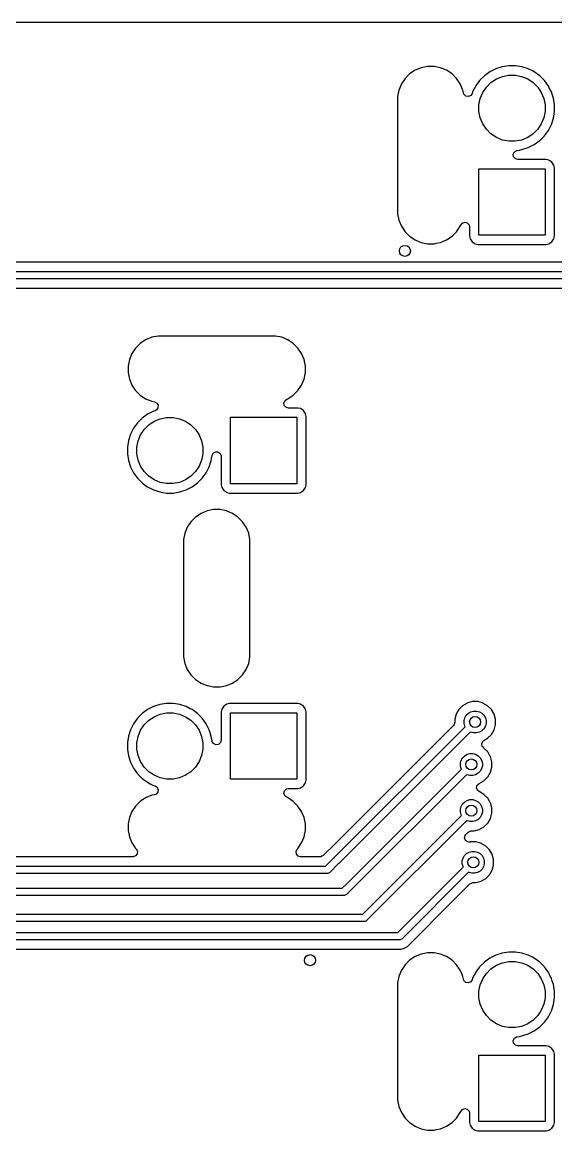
# Model space of a CAD drawing. Extents: x 45 to 205, y -97 to -37.
# Drawn here: x 77.73 to 92.19, y -67.42 to -37.4 of the extents above; entities that cross this region are included whole.
import ezdxf

# ---------------------------------------------------------------- set-up
doc = ezdxf.new("R2010")
doc.units = 0
doc.layers.add('BLACK', color=7, linetype='CONTINUOUS')

msp = doc.modelspace()

# ---------------------------------------------------------------- linework, layer by layer
at = {"layer": 'BLACK', "linetype": 'CONTINUOUS'}
for p, q in [((45.52449, -37.40057), (186.388302, -37.40057)), ((88.373436, -38.70206), (88.225955, -38.800605)), ((88.373449, -38.702053), (88.373436, -38.70206)), ((88.537322, -38.634176), (88.373449, -38.702053)), ((88.537331, -38.634173), (88.537322, -38.634176)), ((88.711296, -38.59957), (88.537331, -38.634173)), ((88.711299, -38.59957), (88.711296, -38.59957)), ((88.888681, -38.59957), (88.711299, -38.59957)), ((88.888684, -38.59957), (88.888681, -38.59957)), ((89.062648, -38.634173), (88.888684, -38.59957)), ((89.062657, -38.634176), (89.062648, -38.634173)), ((89.22653, -38.702053), (89.062657, -38.634176)), ((89.226543, -38.70206), (89.22653, -38.702053)), ((89.374024, -38.800605), (89.226543, -38.70206)), ((90.55835, -38.663858), (90.396992, -38.746076)), ((90.558353, -38.663857), (90.55835, -38.663858)), ((90.730579, -38.607899), (90.558353, -38.663857)), ((90.909439, -38.57957), (90.730579, -38.607899)), ((90.909444, -38.57957), (90.909439, -38.57957)), ((91.090536, -38.57957), (90.909444, -38.57957)), ((91.090541, -38.57957), (91.090536, -38.57957)), ((91.2694, -38.607899), (91.090541, -38.57957)), ((91.441626, -38.663857), (91.2694, -38.607899)), ((91.441629, -38.663858), (91.441626, -38.663857)), ((91.55129, -38.719734), (91.441629, -38.663858)), ((91.602984, -38.746074), (91.55129, -38.719734)), ((88.100525, -38.926035), (88.00198, -39.073516)), ((88.100528, -38.926031), (88.100525, -38.926035)), ((88.225951, -38.800608), (88.100528, -38.926031)), ((88.225955, -38.800605), (88.225951, -38.800608)), ((89.374028, -38.800608), (89.374024, -38.800605)), ((89.499451, -38.926031), (89.374028, -38.800608)), ((89.499454, -38.926035), (89.499451, -38.926031)), ((89.597999, -39.073516), (89.499454, -38.926035)), ((90.122431, -38.980575), (90.015996, -39.127072)), ((90.122435, -38.98057), (90.122431, -38.980575)), ((90.25049, -38.852515), (90.122435, -38.98057)), ((90.250495, -38.852511), (90.25049, -38.852515)), ((90.396992, -38.746076), (90.250495, -38.852511)), ((90.429036, -39.034361), (90.575733, -38.936341)), ((90.575733, -38.936341), (90.738734, -38.868824)), ((90.738734, -38.868824), (90.911775, -38.834404)), ((90.911775, -38.834404), (91.088205, -38.834404)), ((91.088205, -38.834404), (91.261246, -38.868824)), ((91.261246, -38.868824), (91.424247, -38.936341)), ((91.424247, -38.936341), (91.570944, -39.034361)), ((91.602986, -38.746075), (91.602984, -38.746074)), ((91.602987, -38.746076), (91.602986, -38.746075)), ((91.749484, -38.852511), (91.602987, -38.746076)), ((91.749489, -38.852515), (91.749484, -38.852511)), ((91.877544, -38.98057), (91.749489, -38.852515)), ((91.877548, -38.980575), (91.877544, -38.98057)), ((91.945073, -39.073516), (91.877548, -38.980575)), ((87.934093, -39.237411), (87.89949, -39.411374)), ((87.934096, -39.237402), (87.934093, -39.237411)), ((88.001973, -39.073529), (87.934096, -39.237402)), ((88.00198, -39.073516), (88.001973, -39.073529)), ((89.598006, -39.073529), (89.597999, -39.073516)), ((89.665883, -39.237402), (89.598006, -39.073529)), ((89.665886, -39.237411), (89.665883, -39.237402)), ((89.681201, -39.314405), (89.665886, -39.237411)), ((89.696631, -39.354247), (89.681201, -39.314405)), ((89.933777, -39.288433), (89.920749, -39.328532)), ((89.933778, -39.28843), (89.933777, -39.288433)), ((90.015996, -39.127072), (89.933778, -39.28843)), ((90.138744, -39.468814), (90.206261, -39.305813)), ((90.206261, -39.305813), (90.304281, -39.159116)), ((90.304281, -39.159116), (90.429036, -39.034361)), ((91.570944, -39.034361), (91.695699, -39.159116)), ((91.695699, -39.159116), (91.793719, -39.305813)), ((91.793719, -39.305813), (91.861236, -39.468814)), ((91.983986, -39.127076), (91.945073, -39.073516)), ((92.010845, -39.17979), (91.983986, -39.127076)), ((92.066201, -39.28843), (92.010845, -39.17979)), ((92.066202, -39.288433), (92.066201, -39.28843)), ((92.087586, -39.354247), (92.066202, -39.288433)), ((87.89949, -39.411374), (87.89949, -42.588765)), ((89.748106, -39.401491), (89.696631, -39.354247)), ((89.816953, -39.413406), (89.748106, -39.401491)), ((89.881311, -39.386208), (89.816953, -39.413406)), ((89.920749, -39.328532), (89.881311, -39.386208)), ((90.104324, -39.641855), (90.138744, -39.468814)), ((91.861236, -39.468814), (91.895656, -39.641855)), ((92.122161, -39.460661), (92.087586, -39.354247)), ((92.131649, -39.520565), (92.122161, -39.460661)), ((92.15049, -39.639518), (92.131649, -39.520565)), ((90.104324, -39.818285), (90.104324, -39.641855)), ((90.138744, -39.991326), (90.104324, -39.818285)), ((91.895656, -39.818285), (91.861236, -39.991326)), ((91.895656, -39.641855), (91.895656, -39.818285)), ((92.122161, -39.999479), (92.141288, -39.878714)), ((92.141288, -39.878714), (92.15049, -39.820621)), ((92.15049, -39.820621), (92.15049, -39.639518)), ((90.206261, -40.154327), (90.138744, -39.991326)), ((90.304281, -40.301024), (90.206261, -40.154327)), ((91.793719, -40.154327), (91.695699, -40.301024)), ((91.861236, -39.991326), (91.793719, -40.154327)), ((91.983986, -40.333064), (92.066201, -40.171709)), ((92.066201, -40.171709), (92.122161, -39.999479)), ((90.429036, -40.425779), (90.304281, -40.301024)), ((90.575733, -40.523799), (90.429036, -40.425779)), ((90.738734, -40.591316), (90.575733, -40.523799)), ((91.424247, -40.523799), (91.261246, -40.591316)), ((91.570944, -40.425779), (91.424247, -40.523799)), ((91.695699, -40.301024), (91.570944, -40.425779)), ((91.749491, -40.607623), (91.877543, -40.479571)), ((91.877543, -40.479571), (91.983986, -40.333064)), ((90.911775, -40.625736), (90.738734, -40.591316)), ((91.088205, -40.625736), (90.911775, -40.625736)), ((91.261246, -40.591316), (91.088205, -40.625736)), ((91.269399, -40.852241), (91.441629, -40.796281)), ((91.441629, -40.796281), (91.602984, -40.714066)), ((91.602984, -40.714066), (91.749491, -40.607623)), ((91.034383, -40.977923), (91.063408, -40.914367)), ((91.044327, -41.047081), (91.034383, -40.977923)), ((91.090082, -41.099885), (91.044327, -41.047081)), ((91.063408, -40.914367), (91.068174, -40.911304)), ((91.068174, -40.911304), (91.122186, -40.876593)), ((91.157121, -41.11957), (91.090082, -41.099885)), ((91.122186, -40.876593), (91.137723, -40.873097)), ((91.137723, -40.873097), (91.205661, -40.862336)), ((91.924664, -41.11957), (91.157121, -41.11957)), ((91.205661, -40.862336), (91.269399, -40.852241)), ((91.924667, -41.11957), (91.924664, -41.11957)), ((91.997725, -41.134102), (91.924667, -41.11957)), ((90.09999, -43.17007), (90.09999, -41.37007)), ((90.09999, -41.37007), (91.89999, -41.37007)), ((91.89999, -41.37007), (91.89999, -43.17007)), ((91.997729, -41.134103), (91.997725, -41.134102)), ((92.010459, -41.142609), (91.997729, -41.134103)), ((92.080591, -41.189469), (92.010459, -41.142609)), ((92.134051, -41.269479), (92.080591, -41.189469)), ((92.135956, -41.27233), (92.134051, -41.269479)), ((92.135957, -41.272334), (92.135956, -41.27233)), ((92.150489, -41.345391), (92.135957, -41.272334)), ((92.15049, -41.345393), (92.150489, -41.345391)), ((92.15049, -41.345396), (92.15049, -41.345393)), ((92.15049, -43.194744), (92.15049, -41.345396)), ((87.89949, -42.588765), (87.934093, -42.762728)), ((87.934093, -42.762728), (87.934096, -42.762737)), ((87.934096, -42.762737), (88.001973, -42.92661)), ((88.001973, -42.92661), (88.00198, -42.926623)), ((88.00198, -42.926623), (88.100525, -43.074104)), ((89.499454, -43.074105), (89.598003, -42.926617)), ((89.598003, -42.926617), (89.610928, -42.89541)), ((89.610928, -42.89541), (89.654769, -42.841008)), ((89.654769, -42.841008), (89.721063, -42.818942)), ((89.721063, -42.818942), (89.788762, -42.83622)), ((89.788762, -42.83622), (89.836373, -42.887357)), ((89.836373, -42.887357), (89.84949, -42.942863)), ((88.100525, -43.074104), (88.100528, -43.074108)), ((88.100528, -43.074108), (88.225951, -43.199531)), ((88.225951, -43.199531), (88.225955, -43.199534)), ((88.225955, -43.199534), (88.373436, -43.298079)), ((89.226537, -43.298083), (89.374025, -43.199534)), ((89.374025, -43.199534), (89.499454, -43.074105)), ((89.84949, -42.942863), (89.84949, -43.194748)), ((89.84949, -43.194748), (89.864022, -43.267805)), ((91.89999, -43.17007), (90.09999, -43.17007)), ((92.135956, -43.26781), (92.15049, -43.194744)), ((88.373436, -43.298079), (88.373449, -43.298086)), ((88.373449, -43.298086), (88.496353, -43.348993)), ((88.496353, -43.348993), (88.537324, -43.365964)), ((88.537324, -43.365964), (88.537326, -43.365964)), ((88.537326, -43.365964), (88.537331, -43.365966)), ((88.537331, -43.365966), (88.711294, -43.400569)), ((88.711294, -43.400569), (88.711297, -43.40057)), ((88.711297, -43.40057), (88.711299, -43.40057)), ((88.711299, -43.40057), (88.888683, -43.40057)), ((88.888683, -43.40057), (88.888684, -43.400569)), ((88.888684, -43.400569), (88.946672, -43.389034)), ((88.946672, -43.389034), (89.062648, -43.365966)), ((89.062648, -43.365966), (89.062651, -43.365964)), ((89.062651, -43.365964), (89.062656, -43.365964)), ((89.062656, -43.365964), (89.226537, -43.298083)), ((89.864022, -43.267805), (89.864023, -43.267809)), ((89.864023, -43.267809), (89.864024, -43.26781)), ((89.864024, -43.26781), (89.919389, -43.350671)), ((89.919389, -43.350671), (90.00225, -43.406036)), ((90.00225, -43.406036), (90.002254, -43.406037)), ((90.002254, -43.406037), (90.075311, -43.420569)), ((90.075311, -43.420569), (90.075314, -43.42057)), ((90.075314, -43.42057), (90.075316, -43.42057)), ((90.075316, -43.42057), (91.924666, -43.42057)), ((91.924666, -43.42057), (91.924667, -43.420569)), ((91.924667, -43.420569), (91.99773, -43.406036)), ((91.99773, -43.406036), (92.080591, -43.350671)), ((92.080591, -43.350671), (92.135956, -43.26781)), ((172.928446, -43.89957), (69.503846, -43.89957)), ((69.54999, -44.15007), (168.24999, -44.15007)), ((168.24999, -44.35007), (69.591412, -44.35007)), ((69.746534, -44.60057), (100.154446, -44.60057)), ((81.411297, -45.899631), (81.237329, -45.934239)), ((81.438717, -45.899631), (81.411297, -45.899631)), ((81.439657, -45.89957), (81.438717, -45.899631)), ((81.499982, -45.89957), (81.439657, -45.89957)), ((81.557565, -45.899569), (81.499982, -45.89957)), ((81.557568, -45.89957), (81.557565, -45.899569)), ((84.499982, -45.89957), (81.557568, -45.89957)), ((84.588676, -45.899569), (84.499982, -45.89957)), ((84.588678, -45.899569), (84.588676, -45.899569)), ((84.762661, -45.934173), (84.588678, -45.899569)), ((80.800555, -46.226088), (80.702013, -46.373568)), ((80.800557, -46.226086), (80.800555, -46.226088)), ((80.925971, -46.100669), (80.800557, -46.226086)), ((80.925977, -46.100664), (80.925971, -46.100669)), ((81.073447, -46.002125), (80.925977, -46.100664)), ((81.073461, -46.002118), (81.073447, -46.002125)), ((81.237319, -45.934242), (81.073461, -46.002118)), ((81.237329, -45.934239), (81.237319, -45.934242)), ((84.82321, -45.959252), (84.762661, -45.934173)), ((84.926549, -46.002054), (84.82321, -45.959252)), ((84.92655, -46.002055), (84.926548, -46.002054)), ((84.926548, -46.002054), (84.926549, -46.002054)), ((84.963793, -46.026939), (84.92655, -46.002055)), ((85.074043, -46.100603), (84.963793, -46.026939)), ((85.074046, -46.100606), (85.074043, -46.100603)), ((85.199482, -46.22604), (85.074046, -46.100606)), ((85.298036, -46.373534), (85.199482, -46.22604)), ((80.702007, -46.373579), (80.634137, -46.537435)), ((80.702013, -46.373568), (80.702007, -46.373579)), ((85.365922, -46.537422), (85.298036, -46.373534)), ((80.634132, -46.537452), (80.59953, -46.711409)), ((80.59953, -46.711409), (80.59953, -46.88879)), ((80.634137, -46.537435), (80.634132, -46.537452)), ((85.365922, -46.537426), (85.365922, -46.537422)), ((85.365923, -46.537427), (85.365922, -46.537426)), ((85.40053, -46.711401), (85.365923, -46.537427)), ((85.40053, -46.711404), (85.40053, -46.711401)), ((85.40053, -46.888796), (85.40053, -46.711404)), ((80.59953, -46.88879), (80.634132, -47.062747)), ((80.634132, -47.062747), (80.634137, -47.062764)), ((80.634137, -47.062764), (80.702007, -47.22662)), ((85.298036, -47.226666), (85.365922, -47.062778)), ((85.365922, -47.062778), (85.40053, -46.888796)), ((80.702007, -47.22662), (80.702009, -47.226625)), ((80.702009, -47.226625), (80.702011, -47.226628)), ((80.702011, -47.226628), (80.793298, -47.363251)), ((80.793298, -47.363251), (80.800555, -47.374111)), ((80.800555, -47.374111), (80.800557, -47.374113)), ((80.800557, -47.374113), (80.925971, -47.49953)), ((85.074046, -47.499594), (85.199482, -47.37416)), ((85.199482, -47.37416), (85.298036, -47.226666)), ((80.925971, -47.49953), (80.925977, -47.499535)), ((80.925977, -47.499535), (81.073447, -47.598074)), ((81.073447, -47.598074), (81.073451, -47.598076)), ((81.073451, -47.598076), (81.073457, -47.59808)), ((81.073457, -47.59808), (81.237329, -47.665961)), ((81.237329, -47.665961), (81.314334, -47.681279)), ((81.314334, -47.681279), (81.376243, -47.713665)), ((81.376243, -47.713665), (81.410816, -47.774382)), ((84.820208, -47.707923), (84.849233, -47.644367)), ((84.830152, -47.777081), (84.820208, -47.707923)), ((84.849233, -47.644367), (84.895495, -47.611008)), ((84.895495, -47.611008), (84.900913, -47.608763)), ((84.900913, -47.608763), (84.92655, -47.598145)), ((84.92655, -47.598145), (85.074046, -47.499594)), ((81.126992, -48.016076), (80.980495, -48.122511)), ((81.28835, -47.933859), (81.126992, -48.016076)), ((81.328458, -47.920827), (81.28835, -47.933859)), ((81.366208, -47.900822), (81.328458, -47.920827)), ((81.407075, -47.844151), (81.366208, -47.900822)), ((81.410816, -47.774382), (81.407075, -47.844151)), ((84.875907, -47.829885), (84.830152, -47.777081)), ((84.942946, -47.84957), (84.875907, -47.829885)), ((85.194664, -47.84957), (84.942946, -47.84957)), ((85.194667, -47.84957), (85.194664, -47.84957)), ((85.267725, -47.864102), (85.194667, -47.84957)), ((85.267729, -47.864103), (85.267725, -47.864102)), ((85.293659, -47.881429), (85.267729, -47.864103)), ((85.350591, -47.919469), (85.293659, -47.881429)), ((85.405956, -48.00233), (85.350591, -47.919469)), ((85.405957, -48.002334), (85.405956, -48.00233)), ((85.420489, -48.075391), (85.405957, -48.002334)), ((80.852431, -48.250575), (80.745996, -48.397072)), ((80.852435, -48.25057), (80.852431, -48.250575)), ((80.98049, -48.122515), (80.852435, -48.25057)), ((80.980495, -48.122511), (80.98049, -48.122515)), ((81.034281, -48.429116), (81.159036, -48.304361)), ((81.159036, -48.304361), (81.305733, -48.206341)), ((81.305733, -48.206341), (81.468734, -48.138824)), ((81.468734, -48.138824), (81.641775, -48.104404)), ((81.641775, -48.104404), (81.818205, -48.104404)), ((81.818205, -48.104404), (81.991246, -48.138824)), ((81.991246, -48.138824), (82.154247, -48.206341)), ((82.154247, -48.206341), (82.300944, -48.304361)), ((82.300944, -48.304361), (82.425699, -48.429116)), ((83.36999, -49.90007), (83.36999, -48.10007)), ((83.36999, -48.10007), (85.16999, -48.10007)), ((85.16999, -48.10007), (85.16999, -49.90007)), ((85.42049, -48.075393), (85.420489, -48.075391)), ((85.42049, -48.075396), (85.42049, -48.075393)), ((85.42049, -49.924744), (85.42049, -48.075396)), ((80.663777, -48.558433), (80.607819, -48.730659)), ((80.663778, -48.55843), (80.663777, -48.558433)), ((80.745996, -48.397072), (80.663778, -48.55843)), ((80.868744, -48.738814), (80.936261, -48.575813)), ((80.936261, -48.575813), (81.034281, -48.429116)), ((82.425699, -48.429116), (82.523719, -48.575813)), ((82.523719, -48.575813), (82.591236, -48.738814)), ((80.607819, -48.730659), (80.57949, -48.909518)), ((80.57949, -48.909518), (80.57949, -49.090621)), ((80.834324, -48.911855), (80.868744, -48.738814)), ((80.834324, -49.088285), (80.834324, -48.911855)), ((82.591236, -48.738814), (82.625656, -48.911855)), ((82.625656, -48.911855), (82.625656, -49.088285)), ((80.57949, -49.090621), (80.607819, -49.26948)), ((80.868744, -49.261326), (80.834324, -49.088285)), ((82.625656, -49.088285), (82.591236, -49.261326)), ((82.852161, -49.269479), (82.869944, -49.157201)), ((82.869944, -49.157201), (82.873017, -49.137803)), ((82.873017, -49.137803), (82.902946, -49.074668)), ((82.902946, -49.074668), (82.962258, -49.037737)), ((82.962258, -49.037737), (83.032121, -49.038735)), ((83.032121, -49.038735), (83.090353, -49.077345)), ((83.090353, -49.077345), (83.118467, -49.141309)), ((83.118467, -49.141309), (83.11949, -49.157201)), ((83.11949, -49.157201), (83.11949, -49.924748)), ((80.607819, -49.26948), (80.663777, -49.441706)), ((80.663777, -49.441706), (80.663778, -49.441709)), ((80.663778, -49.441709), (80.745996, -49.603067)), ((80.936261, -49.424327), (80.868744, -49.261326)), ((81.034281, -49.571024), (80.936261, -49.424327)), ((82.523719, -49.424327), (82.425699, -49.571024)), ((82.591236, -49.261326), (82.523719, -49.424327)), ((82.713986, -49.603064), (82.796201, -49.441709)), ((82.796201, -49.441709), (82.852161, -49.269479)), ((80.745996, -49.603067), (80.852431, -49.749564)), ((80.852431, -49.749564), (80.852435, -49.749569)), ((80.852435, -49.749569), (80.98049, -49.877624)), ((81.159036, -49.695779), (81.034281, -49.571024)), ((81.305733, -49.793799), (81.159036, -49.695779)), ((81.468734, -49.861316), (81.305733, -49.793799)), ((82.154247, -49.793799), (81.991246, -49.861316)), ((82.300944, -49.695779), (82.154247, -49.793799)), ((82.425699, -49.571024), (82.300944, -49.695779)), ((82.479491, -49.877623), (82.607543, -49.749571)), ((82.607543, -49.749571), (82.713986, -49.603064)), ((80.98049, -49.877624), (80.980495, -49.877628)), ((80.980495, -49.877628), (81.082602, -49.951812)), ((81.082602, -49.951812), (81.126996, -49.984066)), ((81.126996, -49.984066), (81.214253, -50.028526)), ((81.214253, -50.028526), (81.28835, -50.066281)), ((81.28835, -50.066281), (81.288353, -50.066282)), ((81.288353, -50.066282), (81.374466, -50.094261)), ((81.374466, -50.094261), (81.460581, -50.122241)), ((81.460581, -50.122241), (81.543419, -50.135361)), ((81.641775, -49.895736), (81.468734, -49.861316)), ((81.818205, -49.895736), (81.641775, -49.895736)), ((81.991246, -49.861316), (81.818205, -49.895736)), ((81.9123, -50.136036), (81.999399, -50.122241)), ((81.999399, -50.122241), (82.171629, -50.066281)), ((82.171629, -50.066281), (82.332984, -49.984066)), ((82.332984, -49.984066), (82.479491, -49.877623)), ((83.11949, -49.924748), (83.134022, -49.997805)), ((83.134022, -49.997805), (83.134023, -49.997809)), ((83.134023, -49.997809), (83.134024, -49.99781)), ((83.134024, -49.99781), (83.189389, -50.080671)), ((83.189389, -50.080671), (83.251604, -50.122241)), ((83.251604, -50.122241), (83.27225, -50.136036)), ((85.16999, -49.90007), (83.36999, -49.90007)), ((85.26773, -50.136036), (85.350591, -50.080671)), ((85.350591, -50.080671), (85.405956, -49.99781)), ((85.405956, -49.99781), (85.42049, -49.924744)), ((81.543419, -50.135361), (81.639439, -50.15057)), ((81.639439, -50.15057), (81.639444, -50.15057)), ((81.639444, -50.15057), (81.820541, -50.15057)), ((81.820541, -50.15057), (81.9123, -50.136036)), ((83.27225, -50.136036), (83.272254, -50.136037)), ((83.272254, -50.136037), (83.345311, -50.150569)), ((83.345311, -50.150569), (83.345314, -50.15057)), ((83.345314, -50.15057), (83.345316, -50.15057)), ((83.345316, -50.15057), (85.194666, -50.15057)), ((85.194666, -50.15057), (85.194667, -50.150569)), ((85.194667, -50.150569), (85.26773, -50.136036)), ((82.57344, -50.701992), (82.425959, -50.800537)), ((82.573453, -50.701985), (82.57344, -50.701992)), ((82.737326, -50.634108), (82.573453, -50.701985)), ((82.737335, -50.634105), (82.737326, -50.634108)), ((82.9113, -50.599502), (82.737335, -50.634105)), ((82.911303, -50.599502), (82.9113, -50.599502)), ((83.088685, -50.599502), (82.911303, -50.599502)), ((83.088688, -50.599502), (83.088685, -50.599502)), ((83.262652, -50.634105), (83.088688, -50.599502)), ((83.262661, -50.634108), (83.262652, -50.634105)), ((83.426534, -50.701985), (83.262661, -50.634108)), ((83.426547, -50.701992), (83.426534, -50.701985)), ((83.574028, -50.800537), (83.426547, -50.701992)), ((82.300529, -50.925967), (82.201984, -51.073448)), ((82.300532, -50.925963), (82.300529, -50.925967)), ((82.425955, -50.80054), (82.300532, -50.925963)), ((82.425959, -50.800537), (82.425955, -50.80054)), ((83.574032, -50.80054), (83.574028, -50.800537)), ((83.699455, -50.925963), (83.574032, -50.80054)), ((83.699458, -50.925967), (83.699455, -50.925963)), ((83.798003, -51.073448), (83.699458, -50.925967)), ((82.134097, -51.237343), (82.099494, -51.411306)), ((82.1341, -51.237334), (82.134097, -51.237343)), ((82.201977, -51.073461), (82.1341, -51.237334)), ((82.201984, -51.073448), (82.201977, -51.073461)), ((83.79801, -51.073461), (83.798003, -51.073448)), ((83.865887, -51.237334), (83.79801, -51.073461)), ((83.86589, -51.237343), (83.865887, -51.237334)), ((83.900493, -51.411306), (83.86589, -51.237343)), ((82.099494, -51.411306), (82.099494, -54.588697)), ((83.900494, -51.411308), (83.900493, -51.411306)), ((83.900494, -51.411311), (83.900494, -51.411308)), ((83.900494, -51.447275), (83.900494, -51.411311)), ((83.900494, -54.442419), (83.900494, -51.447275)), ((82.099494, -54.588697), (82.134097, -54.76266)), ((83.865888, -54.762668), (83.900494, -54.588693)), ((83.900494, -54.500002), (83.900494, -54.442419)), ((83.900494, -54.588693), (83.900494, -54.500002)), ((82.134097, -54.76266), (82.1341, -54.762669)), ((82.1341, -54.762669), (82.201977, -54.926542)), ((82.201977, -54.926542), (82.201984, -54.926555)), ((82.201984, -54.926555), (82.300529, -55.074036)), ((83.699458, -55.074037), (83.798007, -54.926549)), ((83.798007, -54.926549), (83.865888, -54.762668)), ((82.300529, -55.074036), (82.300532, -55.07404)), ((82.300532, -55.07404), (82.425955, -55.199463)), ((82.425955, -55.199463), (82.425959, -55.199466)), ((82.425959, -55.199466), (82.57344, -55.298011)), ((83.426541, -55.298015), (83.574029, -55.199466)), ((83.574029, -55.199466), (83.699458, -55.074037)), ((82.57344, -55.298011), (82.573453, -55.298018)), ((82.573453, -55.298018), (82.64486, -55.327595)), ((82.64486, -55.327595), (82.737328, -55.365896)), ((82.737328, -55.365896), (82.73733, -55.365896)), ((82.73733, -55.365896), (82.737335, -55.365898)), ((82.737335, -55.365898), (82.911298, -55.400501)), ((82.911298, -55.400501), (82.911301, -55.400502)), ((82.911301, -55.400502), (82.911303, -55.400502)), ((82.911303, -55.400502), (83.088687, -55.400502)), ((83.088687, -55.400502), (83.088688, -55.400501)), ((83.088688, -55.400501), (83.146676, -55.388966)), ((83.146676, -55.388966), (83.262652, -55.365898)), ((83.262652, -55.365898), (83.262655, -55.365896)), ((83.262655, -55.365896), (83.26266, -55.365896)), ((83.26266, -55.365896), (83.426541, -55.298015)), ((89.787501, -55.837087), (89.661978, -55.909558)), ((89.800724, -55.833544), (89.787501, -55.837087)), ((89.927515, -55.79957), (89.800724, -55.833544)), ((90.072465, -55.79957), (89.927515, -55.79957)), ((90.199256, -55.833544), (90.072465, -55.79957)), ((90.212479, -55.837087), (90.199256, -55.833544)), ((90.338001, -55.909558), (90.212478, -55.837087)), ((90.212478, -55.837087), (90.212479, -55.837087)), ((80.98049, -56.122515), (80.852435, -56.25057)), ((80.980495, -56.122511), (80.98049, -56.122515)), ((81.126992, -56.016076), (80.980495, -56.122511)), ((81.28835, -55.933858), (81.126992, -56.016076)), ((81.288353, -55.933857), (81.28835, -55.933858)), ((81.460579, -55.877899), (81.288353, -55.933857)), ((81.639439, -55.84957), (81.460579, -55.877899)), ((81.468734, -56.138824), (81.641775, -56.104404)), ((81.639444, -55.84957), (81.639439, -55.84957)), ((81.820536, -55.84957), (81.639444, -55.84957)), ((81.641775, -56.104404), (81.818205, -56.104404)), ((81.818205, -56.104404), (81.991246, -56.138824)), ((81.820541, -55.84957), (81.820536, -55.84957)), ((81.9994, -55.877899), (81.820541, -55.84957)), ((82.171626, -55.933857), (81.9994, -55.877899)), ((82.171629, -55.933858), (82.171626, -55.933857)), ((82.28129, -55.989734), (82.171629, -55.933858)), ((82.332984, -56.016074), (82.28129, -55.989734)), ((82.332986, -56.016075), (82.332984, -56.016074)), ((82.332987, -56.016076), (82.332986, -56.016075)), ((82.479484, -56.122511), (82.332987, -56.016076)), ((82.479489, -56.122515), (82.479484, -56.122511)), ((82.607544, -56.25057), (82.479489, -56.122515)), ((83.134022, -56.002334), (83.11949, -56.075391)), ((83.11949, -56.075391), (83.11949, -56.842938)), ((83.134023, -56.00233), (83.134022, -56.002334)), ((83.189389, -55.919469), (83.134023, -56.00233)), ((83.27225, -55.864103), (83.189389, -55.919469)), ((83.272254, -55.864102), (83.27225, -55.864103)), ((83.345313, -55.84957), (83.272254, -55.864102)), ((83.345316, -55.84957), (83.345313, -55.84957)), ((85.194664, -55.84957), (83.345316, -55.84957)), ((83.36999, -57.90007), (83.36999, -56.10007)), ((83.36999, -56.10007), (85.16999, -56.10007)), ((85.16999, -56.10007), (85.16999, -57.90007)), ((85.194667, -55.84957), (85.194664, -55.84957)), ((85.267725, -55.864102), (85.194667, -55.84957)), ((85.267729, -55.864103), (85.267725, -55.864102)), ((85.26773, -55.864104), (85.267729, -55.864103)), ((85.350591, -55.919469), (85.26773, -55.864104)), ((85.389429, -55.977595), (85.350591, -55.919469)), ((85.405956, -56.00233), (85.389429, -55.977595)), ((85.405957, -56.002334), (85.405956, -56.00233)), ((85.420489, -56.075391), (85.405957, -56.002334)), ((85.42049, -56.075393), (85.420489, -56.075391)), ((85.42049, -56.075396), (85.42049, -56.075393)), ((85.42049, -57.924744), (85.42049, -56.075396)), ((89.559478, -56.012058), (89.487007, -56.137581)), ((89.559483, -56.012052), (89.559478, -56.012058)), ((89.661972, -55.909563), (89.559483, -56.012052)), ((89.661978, -55.909558), (89.661972, -55.909563)), ((89.761984, -56.167442), (89.817362, -56.112064)), ((89.817362, -56.112064), (89.885185, -56.072906)), ((89.885185, -56.072906), (89.960832, -56.052637)), ((89.960832, -56.052637), (90.039148, -56.052637)), ((90.039148, -56.052637), (90.114795, -56.072906)), ((90.114795, -56.072906), (90.182618, -56.112064)), ((90.182618, -56.112064), (90.237996, -56.167442)), ((90.338007, -55.909563), (90.338001, -55.909558)), ((90.440496, -56.012052), (90.338007, -55.909563)), ((90.440501, -56.012058), (90.440496, -56.012052)), ((90.504274, -56.122517), (90.440501, -56.012058)), ((90.512974, -56.137585), (90.504274, -56.122517)), ((80.745996, -56.397072), (80.663778, -56.55843)), ((80.852431, -56.250575), (80.745996, -56.397072)), ((80.852435, -56.25057), (80.852431, -56.250575)), ((80.936261, -56.575813), (81.034281, -56.429116)), ((81.034281, -56.429116), (81.159036, -56.304361)), ((81.159036, -56.304361), (81.305733, -56.206341)), ((81.305733, -56.206341), (81.468734, -56.138824)), ((81.991246, -56.138824), (82.154247, -56.206341)), ((82.154247, -56.206341), (82.300944, -56.304361)), ((82.300944, -56.304361), (82.425699, -56.429116)), ((82.425699, -56.429116), (82.523719, -56.575813)), ((82.607548, -56.250575), (82.607544, -56.25057)), ((82.669056, -56.335235), (82.607548, -56.250575)), ((82.713986, -56.397076), (82.669056, -56.335235)), ((82.760356, -56.488081), (82.713986, -56.397076)), ((89.429805, -56.420564), (89.413171, -56.441206)), ((89.44949, -56.353525), (89.429805, -56.420564)), ((89.487006, -56.137585), (89.44949, -56.277595)), ((89.44949, -56.277595), (89.44949, -56.277597)), ((89.44949, -56.277597), (89.44949, -56.353525)), ((89.487007, -56.137581), (89.487006, -56.137585)), ((89.702557, -56.310912), (89.722826, -56.235265)), ((89.702557, -56.389228), (89.702557, -56.310912)), ((89.722826, -56.464875), (89.702557, -56.389228)), ((89.722826, -56.235265), (89.761984, -56.167442)), ((90.237996, -56.167442), (90.277154, -56.235265)), ((90.277154, -56.235265), (90.297423, -56.310912)), ((90.297423, -56.389228), (90.277154, -56.464875)), ((90.297423, -56.310912), (90.297423, -56.389228)), ((90.55049, -56.277595), (90.512974, -56.137585)), ((90.512974, -56.562555), (90.55049, -56.422545)), ((90.55049, -56.422545), (90.55049, -56.277595)), ((80.607819, -56.730659), (80.57949, -56.909518)), ((80.663777, -56.558433), (80.607819, -56.730659)), ((80.663778, -56.55843), (80.663777, -56.558433)), ((80.868744, -56.738814), (80.936261, -56.575813)), ((82.523719, -56.575813), (82.591236, -56.738814)), ((82.796201, -56.55843), (82.760356, -56.488081)), ((82.796202, -56.558433), (82.796201, -56.55843)), ((82.806647, -56.590581), (82.796202, -56.558433)), ((82.852161, -56.730661), (82.806647, -56.590581)), ((82.860264, -56.781821), (82.852161, -56.730661)), ((89.413171, -56.441206), (86.056027, -59.798349)), ((86.194819, -60.013818), (89.730489, -56.478148)), ((89.871911, -56.61957), (86.320701, -60.170781)), ((89.730489, -56.478148), (89.722826, -56.464875)), ((89.885185, -56.627234), (89.871911, -56.61957)), ((89.960832, -56.647503), (89.885185, -56.627234)), ((90.039148, -56.647503), (89.960832, -56.647503)), ((90.114795, -56.627234), (90.039148, -56.647503)), ((90.182618, -56.588076), (90.114795, -56.627234)), ((90.237996, -56.532698), (90.182618, -56.588076)), ((90.277154, -56.464875), (90.237996, -56.532698)), ((90.338005, -56.790579), (90.440499, -56.688085)), ((90.440499, -56.688085), (90.512974, -56.562555)), ((80.57949, -56.909518), (80.57949, -57.090621)), ((80.834324, -56.911855), (80.868744, -56.738814)), ((80.834324, -57.088285), (80.834324, -56.911855)), ((82.591236, -56.738814), (82.625656, -56.911855)), ((82.625656, -56.911855), (82.625656, -57.088285)), ((82.873017, -56.862336), (82.860264, -56.781821)), ((82.876513, -56.877873), (82.873017, -56.862336)), ((82.914287, -56.936651), (82.876513, -56.877873)), ((82.977843, -56.965676), (82.914287, -56.936651)), ((83.047001, -56.955732), (82.977843, -56.965676)), ((83.099805, -56.909977), (83.047001, -56.955732)), ((83.11949, -56.842938), (83.099805, -56.909977)), ((90.179623, -56.942131), (90.205601, -56.87727)), ((90.192835, -57.01074), (90.179623, -56.942131)), ((90.232938, -57.052811), (90.192835, -57.01074)), ((90.205601, -56.87727), (90.241058, -56.846551)), ((90.241058, -56.846551), (90.338005, -56.790579)), ((80.57949, -57.090621), (80.607819, -57.26948)), ((80.607819, -57.26948), (80.663777, -57.441706)), ((80.868744, -57.261326), (80.834324, -57.088285)), ((80.936261, -57.424327), (80.868744, -57.261326)), ((82.591236, -57.261326), (82.523719, -57.424327)), ((82.625656, -57.088285), (82.591236, -57.261326)), ((89.622826, -57.385265), (89.661984, -57.317442)), ((89.661984, -57.317442), (89.717362, -57.262064)), ((89.717362, -57.262064), (89.785185, -57.222906)), ((89.785185, -57.222906), (89.860832, -57.202637)), ((89.860832, -57.202637), (89.939148, -57.202637)), ((89.939148, -57.202637), (90.014795, -57.222906)), ((90.014795, -57.222906), (90.082618, -57.262064)), ((90.082618, -57.262064), (90.137996, -57.317442)), ((90.137996, -57.317442), (90.177154, -57.385265)), ((90.231556, -57.054613), (90.232938, -57.052811)), ((90.238002, -57.059559), (90.231556, -57.054613)), ((90.238005, -57.059561), (90.238002, -57.059559)), ((90.238007, -57.059563), (90.238005, -57.059561)), ((90.340496, -57.162052), (90.238007, -57.059563)), ((90.340501, -57.162058), (90.340496, -57.162052)), ((90.40252, -57.269479), (90.340501, -57.162058)), ((90.412974, -57.287585), (90.40252, -57.269479)), ((90.45049, -57.427595), (90.412974, -57.287585)), ((80.663777, -57.441706), (80.663778, -57.441709)), ((80.663778, -57.441709), (80.745996, -57.603067)), ((80.745996, -57.603067), (80.852431, -57.749564)), ((81.034281, -57.571024), (80.936261, -57.424327)), ((81.159036, -57.695779), (81.034281, -57.571024)), ((82.425699, -57.571024), (82.300944, -57.695779)), ((82.523719, -57.424327), (82.425699, -57.571024)), ((86.544818, -60.713819), (89.630489, -57.628148)), ((89.602557, -57.460912), (89.622826, -57.385265)), ((89.602557, -57.539228), (89.602557, -57.460912)), ((89.622826, -57.614875), (89.602557, -57.539228)), ((89.630489, -57.628148), (89.622826, -57.614875)), ((90.177154, -57.614875), (90.137996, -57.682698)), ((90.177154, -57.385265), (90.197423, -57.460912)), ((90.197423, -57.539228), (90.177154, -57.614875)), ((90.197423, -57.460912), (90.197423, -57.539228)), ((90.412974, -57.712555), (90.45049, -57.572545)), ((90.45049, -57.572545), (90.45049, -57.427595)), ((80.852431, -57.749564), (80.852435, -57.749569)), ((80.852435, -57.749569), (80.98049, -57.877624)), ((80.98049, -57.877624), (80.980495, -57.877628)), ((80.980495, -57.877628), (81.070341, -57.942904)), ((81.305733, -57.793799), (81.159036, -57.695779)), ((81.468734, -57.861316), (81.305733, -57.793799)), ((81.641775, -57.895736), (81.468734, -57.861316)), ((81.818205, -57.895736), (81.641775, -57.895736)), ((81.991246, -57.861316), (81.818205, -57.895736)), ((82.154247, -57.793799), (81.991246, -57.861316)), ((82.300944, -57.695779), (82.154247, -57.793799)), ((85.16999, -57.90007), (83.36999, -57.90007)), ((85.405956, -57.99781), (85.42049, -57.924744)), ((89.771911, -57.76957), (86.670701, -60.870781)), ((89.785185, -57.777234), (89.771911, -57.76957)), ((89.860832, -57.797503), (89.785185, -57.777234)), ((89.939148, -57.797503), (89.860832, -57.797503)), ((90.014795, -57.777234), (89.939148, -57.797503)), ((90.082618, -57.738076), (90.014795, -57.777234)), ((90.137996, -57.682698), (90.082618, -57.738076)), ((90.238005, -57.940579), (90.340499, -57.838085)), ((90.340499, -57.838085), (90.412974, -57.712555)), ((81.070341, -57.942904), (81.126996, -57.984066)), ((81.126996, -57.984066), (81.217692, -58.030278)), ((81.217692, -58.030278), (81.28835, -58.066281)), ((81.28835, -58.066281), (81.288356, -58.066283)), ((81.288356, -58.066283), (81.328572, -58.07935)), ((81.328572, -58.07935), (81.386248, -58.118787)), ((81.386248, -58.118787), (81.413447, -58.183145)), ((81.413447, -58.183145), (81.401533, -58.251992)), ((84.81888, -58.278998), (84.836158, -58.211298)), ((84.836158, -58.211298), (84.887295, -58.163687)), ((84.887295, -58.163687), (84.942801, -58.15057)), ((84.942801, -58.15057), (85.194666, -58.15057)), ((85.194666, -58.15057), (85.194667, -58.150569)), ((85.194667, -58.150569), (85.26773, -58.136036)), ((85.26773, -58.136036), (85.350591, -58.080671)), ((85.350591, -58.080671), (85.405956, -57.99781)), ((90.042152, -58.129527), (90.059414, -58.061823)), ((90.064234, -58.195816), (90.042152, -58.129527)), ((90.059414, -58.061823), (90.106126, -58.018311)), ((90.107021, -58.230278), (90.064234, -58.195816)), ((90.105437, -58.017118), (90.233978, -57.942904)), ((90.106126, -58.018311), (90.105437, -58.017118)), ((90.105437, -58.233022), (90.107021, -58.230278)), ((90.238001, -58.309558), (90.105437, -58.233022)), ((90.233978, -57.942904), (90.238005, -57.940579)), ((80.925971, -58.500669), (80.800557, -58.626086)), ((80.925977, -58.500664), (80.925971, -58.500669)), ((81.073447, -58.402125), (80.925977, -58.500664)), ((81.073461, -58.402118), (81.073447, -58.402125)), ((81.237319, -58.334242), (81.073461, -58.402118)), ((81.237329, -58.334239), (81.237319, -58.334242)), ((81.237661, -58.334173), (81.237329, -58.334239)), ((81.314449, -58.318897), (81.237661, -58.334173)), ((81.354289, -58.303468), (81.314449, -58.318897)), ((81.401533, -58.251992), (81.354289, -58.303468)), ((84.840946, -58.345292), (84.81888, -58.278998)), ((84.89535, -58.389132), (84.840946, -58.345292)), ((84.926549, -58.402054), (84.89535, -58.389132)), ((84.92655, -58.402055), (84.926548, -58.402054)), ((84.926548, -58.402054), (84.926549, -58.402054)), ((84.941512, -58.412052), (84.92655, -58.402055)), ((85.074043, -58.500603), (84.941512, -58.412052)), ((85.074046, -58.500606), (85.074043, -58.500603)), ((85.199482, -58.62604), (85.074046, -58.500606)), ((89.661984, -58.567442), (89.717362, -58.512064)), ((89.717362, -58.512064), (89.785185, -58.472906)), ((89.785185, -58.472906), (89.860832, -58.452637)), ((89.860832, -58.452637), (89.939148, -58.452637)), ((89.939148, -58.452637), (90.014795, -58.472906)), ((90.014795, -58.472906), (90.082618, -58.512064)), ((90.082618, -58.512064), (90.137996, -58.567442)), ((90.238007, -58.309563), (90.238001, -58.309558)), ((90.340496, -58.412052), (90.238007, -58.309563)), ((90.340501, -58.412058), (90.340496, -58.412052)), ((90.407207, -58.527597), (90.340501, -58.412058)), ((90.412974, -58.537585), (90.407207, -58.527597)), ((90.45049, -58.677595), (90.412974, -58.537585)), ((80.702007, -58.773579), (80.634137, -58.937435)), ((80.702013, -58.773568), (80.702007, -58.773579)), ((80.800555, -58.626088), (80.702013, -58.773568)), ((80.800557, -58.626086), (80.800555, -58.626088)), ((85.298036, -58.773534), (85.199482, -58.62604)), ((85.365922, -58.937422), (85.298036, -58.773534)), ((89.602557, -58.710912), (89.622826, -58.635265)), ((89.602557, -58.789228), (89.602557, -58.710912)), ((89.622826, -58.864875), (89.602557, -58.789228)), ((89.622826, -58.635265), (89.661984, -58.567442)), ((90.137996, -58.567442), (90.177154, -58.635265)), ((90.177154, -58.635265), (90.197423, -58.710912)), ((90.197423, -58.789228), (90.177154, -58.864875)), ((90.197423, -58.710912), (90.197423, -58.789228)), ((90.412974, -58.962555), (90.45049, -58.822545)), ((90.45049, -58.822545), (90.45049, -58.677595)), ((80.634132, -58.937452), (80.59953, -59.111409)), ((80.59953, -59.111409), (80.59953, -59.28879)), ((80.634137, -58.937435), (80.634132, -58.937452)), ((85.365922, -58.937426), (85.365922, -58.937422)), ((85.365923, -58.937427), (85.365922, -58.937426)), ((85.40053, -59.111401), (85.365923, -58.937427)), ((85.40053, -59.288798), (85.40053, -59.111401)), ((86.958568, -61.55007), (89.630489, -58.878149)), ((89.77191, -59.01957), (87.070701, -61.720781)), ((89.630489, -58.878149), (89.622826, -58.864875)), ((89.785185, -59.027234), (89.77191, -59.01957)), ((89.860832, -59.047503), (89.785185, -59.027234)), ((89.939148, -59.047503), (89.860832, -59.047503)), ((90.014795, -59.027234), (89.939148, -59.047503)), ((90.082618, -58.988076), (90.014795, -59.027234)), ((90.137996, -58.932698), (90.082618, -58.988076)), ((90.177154, -58.864875), (90.137996, -58.932698)), ((90.238005, -59.190579), (90.340499, -59.088085)), ((90.340499, -59.088085), (90.412974, -58.962555)), ((80.59953, -59.28879), (80.634132, -59.462747)), ((85.365922, -59.462778), (85.384457, -59.3696)), ((85.384457, -59.3696), (85.40053, -59.288798)), ((89.72294, -59.45878), (89.728266, -59.427116)), ((89.728266, -59.427116), (89.730515, -59.423957)), ((89.730515, -59.423957), (89.730969, -59.421873)), ((89.730969, -59.421873), (89.752117, -59.393623)), ((89.752117, -59.393623), (89.808853, -59.336887)), ((89.808853, -59.336887), (89.870176, -59.303404)), ((89.870176, -59.303404), (89.896533, -59.30057)), ((89.896533, -59.30057), (89.972462, -59.30057)), ((89.972462, -59.30057), (89.972465, -59.30057)), ((89.972465, -59.30057), (90.112475, -59.263054)), ((90.112475, -59.263054), (90.238005, -59.190579)), ((80.634132, -59.462747), (80.634137, -59.462764)), ((80.634137, -59.462764), (80.702007, -59.62662)), ((80.702007, -59.62662), (80.702009, -59.626625)), ((80.702009, -59.626625), (80.702011, -59.626628)), ((80.702011, -59.626628), (80.792501, -59.762058)), ((85.199482, -59.77416), (85.298036, -59.626666)), ((85.298036, -59.626666), (85.365922, -59.462778)), ((89.716117, -59.490146), (89.72294, -59.45878)), ((89.717183, -59.493005), (89.716117, -59.490146)), ((89.716677, -59.496018), (89.717183, -59.493005)), ((89.729315, -59.525534), (89.716677, -59.496018)), ((89.740533, -59.555611), (89.729315, -59.525534)), ((89.742977, -59.55744), (89.740533, -59.555611)), ((89.744179, -59.560247), (89.742977, -59.55744)), ((89.770766, -59.578243), (89.744179, -59.560247)), ((89.796466, -59.597482), (89.770766, -59.578243)), ((89.79951, -59.597699), (89.796466, -59.597482)), ((89.80204, -59.599412), (89.79951, -59.597699)), ((89.834147, -59.600177), (89.80204, -59.599412)), ((89.866158, -59.602467), (89.834147, -59.600177)), ((89.868836, -59.601004), (89.866158, -59.602467)), ((89.87189, -59.601077), (89.868836, -59.601004)), ((89.877513, -59.59957), (89.87189, -59.601077)), ((89.877515, -59.59957), (89.877513, -59.59957)), ((90.022465, -59.59957), (89.877515, -59.59957)), ((90.150996, -59.63401), (90.022465, -59.59957)), ((90.162479, -59.637087), (90.150996, -59.63401)), ((90.288001, -59.709558), (90.162478, -59.637087)), ((90.162478, -59.637087), (90.162479, -59.637087)), ((90.288003, -59.70956), (90.288001, -59.709558)), ((90.288005, -59.709561), (90.288003, -59.70956)), ((90.390499, -59.812055), (90.288005, -59.709561)), ((80.727652, -60.00057), (77.272434, -60.00057)), ((80.736498, -60.000254), (80.727652, -60.00057)), ((80.801962, -59.975837), (80.736498, -60.000254)), ((80.792501, -59.762058), (80.800555, -59.774111)), ((80.800555, -59.774111), (80.815333, -59.788889)), ((80.843834, -59.919904), (80.801962, -59.975837)), ((80.815333, -59.788889), (80.848818, -59.850212)), ((80.848818, -59.850212), (80.843834, -59.919904)), ((85.149696, -59.858923), (85.178721, -59.795367)), ((85.15964, -59.928081), (85.149696, -59.858923)), ((85.205395, -59.980885), (85.15964, -59.928081)), ((85.178721, -59.795367), (85.184753, -59.788889)), ((85.184753, -59.788889), (85.187553, -59.786088)), ((85.187553, -59.786088), (85.199482, -59.77416)), ((85.272434, -60.00057), (85.205395, -59.980885)), ((85.795339, -60.00057), (85.272434, -60.00057)), ((85.817891, -59.998145), (85.795339, -60.00057)), ((85.819152, -59.998262), (85.817891, -59.998145)), ((85.819765, -59.997943), (85.819152, -59.998262)), ((85.821697, -59.997736), (85.819765, -59.997943)), ((85.851247, -59.981599), (85.821697, -59.997736)), ((85.881163, -59.96607), (85.851247, -59.981599)), ((85.882088, -59.965182), (85.881163, -59.96607)), ((86.027671, -59.8196), (85.882088, -59.965182)), ((85.950461, -60.25107), (86.172173, -60.029359)), ((86.043341, -59.810551), (86.027671, -59.8196)), ((86.05417, -59.800168), (86.043341, -59.810551)), ((86.056027, -59.798349), (86.05417, -59.800168)), ((86.172173, -60.029359), (86.187326, -60.016922)), ((86.187326, -60.016922), (86.194819, -60.013818)), ((89.652557, -60.110912), (89.672826, -60.035265)), ((89.672826, -60.035265), (89.711984, -59.967442)), ((89.711984, -59.967442), (89.767362, -59.912064)), ((89.767362, -59.912064), (89.835185, -59.872906)), ((89.835185, -59.872906), (89.910832, -59.852637)), ((89.910832, -59.852637), (89.989148, -59.852637)), ((89.989148, -59.852637), (90.064795, -59.872906)), ((90.064795, -59.872906), (90.132618, -59.912064)), ((90.132618, -59.912064), (90.187996, -59.967442)), ((90.187996, -59.967442), (90.227154, -60.035265)), ((90.227154, -60.035265), (90.247423, -60.110912)), ((90.3905, -59.812056), (90.390499, -59.812055)), ((90.390501, -59.812058), (90.3905, -59.812056)), ((90.460356, -59.933051), (90.390501, -59.812058)), ((90.462974, -59.937585), (90.460356, -59.933051)), ((90.50049, -60.077595), (90.462974, -59.937585)), ((72.513729, -60.25107), (85.950461, -60.25107)), ((86.298052, -60.186321), (86.062594, -60.421781)), ((86.305547, -60.183217), (86.298052, -60.186321)), ((86.320701, -60.170781), (86.305547, -60.183217)), ((87.908568, -62.05007), (89.680489, -60.278148)), ((89.652557, -60.189228), (89.652557, -60.110912)), ((89.672826, -60.264875), (89.652557, -60.189228)), ((89.680489, -60.278148), (89.672826, -60.264875)), ((90.187996, -60.332698), (90.132618, -60.388076)), ((90.227154, -60.264875), (90.187996, -60.332698)), ((90.247423, -60.189228), (90.227154, -60.264875)), ((90.247423, -60.110912), (90.247423, -60.189228)), ((90.462974, -60.362555), (90.50049, -60.222545)), ((90.50049, -60.222545), (90.50049, -60.077595)), ((85.991883, -60.45107), (72.472308, -60.45107)), ((86.011392, -60.449149), (85.991883, -60.45107)), ((86.04744, -60.434217), (86.011392, -60.449149)), ((86.062594, -60.421781), (86.04744, -60.434217)), ((89.821911, -60.41957), (88.020701, -62.220781)), ((89.835185, -60.427234), (89.821911, -60.41957)), ((89.910832, -60.447503), (89.835185, -60.427234)), ((89.989148, -60.447503), (89.910832, -60.447503)), ((90.064795, -60.427234), (89.989148, -60.447503)), ((90.132618, -60.388076), (90.064795, -60.427234)), ((90.162475, -60.663054), (90.288005, -60.590579)), ((90.288005, -60.590579), (90.390499, -60.488085)), ((90.390499, -60.488085), (90.462974, -60.362555)), ((72.405623, -60.85007), (86.401461, -60.85007)), ((86.401461, -60.85007), (86.522172, -60.729359)), ((86.648054, -60.88632), (86.513594, -61.020781)), ((86.522172, -60.729359), (86.537326, -60.716923)), ((86.537326, -60.716923), (86.544818, -60.713819)), ((86.655547, -60.883217), (86.648054, -60.88632)), ((86.670701, -60.870781), (86.655547, -60.883217)), ((89.418147, -61.177595), (89.858853, -60.736889)), ((89.858853, -60.736889), (89.920176, -60.703404)), ((89.920176, -60.703404), (89.946534, -60.70057)), ((89.946534, -60.70057), (90.022462, -60.70057)), ((90.022462, -60.70057), (90.022465, -60.70057)), ((90.022465, -60.70057), (90.162475, -60.663054)), ((86.442883, -61.05007), (72.364202, -61.05007)), ((86.462392, -61.048149), (86.442883, -61.05007)), ((86.49844, -61.033217), (86.462392, -61.048149)), ((86.513594, -61.020781), (86.49844, -61.033217)), ((88.165202, -62.43054), (89.418147, -61.177595)), ((86.99999, -61.75007), (72.357096, -61.75007)), ((72.398518, -61.55007), (86.958568, -61.55007)), ((87.019499, -61.748149), (86.99999, -61.75007)), ((87.055547, -61.733217), (87.019499, -61.748149)), ((87.070701, -61.720781), (87.055547, -61.733217)), ((72.191411, -62.05007), (87.908568, -62.05007)), ((87.94999, -62.25007), (72.14999, -62.25007)), ((87.969499, -62.248149), (87.94999, -62.25007)), ((88.005547, -62.233217), (87.969499, -62.248149)), ((88.020701, -62.220781), (88.005547, -62.233217)), ((88.097546, -62.469601), (88.165202, -62.43054)), ((72.103848, -62.50057), (87.996132, -62.50057)), ((87.996132, -62.50057), (87.996134, -62.50057)), ((87.996134, -62.50057), (88.085278, -62.476684)), ((88.085278, -62.476684), (88.097546, -62.469601)), ((88.373436, -62.70206), (88.225955, -62.800605)), ((88.373449, -62.702053), (88.373436, -62.70206)), ((88.537322, -62.634176), (88.373449, -62.702053)), ((88.537331, -62.634173), (88.537322, -62.634176)), ((88.711296, -62.59957), (88.537331, -62.634173)), ((88.711299, -62.59957), (88.711296, -62.59957)), ((88.888681, -62.59957), (88.711299, -62.59957)), ((88.888684, -62.59957), (88.888681, -62.59957)), ((89.062648, -62.634173), (88.888684, -62.59957)), ((89.062657, -62.634176), (89.062648, -62.634173)), ((89.22653, -62.702053), (89.062657, -62.634176)), ((89.226543, -62.70206), (89.22653, -62.702053)), ((89.374024, -62.800605), (89.226543, -62.70206)), ((90.55835, -62.663858), (90.396992, -62.746076)), ((90.558353, -62.663857), (90.55835, -62.663858)), ((90.730579, -62.607899), (90.558353, -62.663857)), ((90.909439, -62.57957), (90.730579, -62.607899)), ((90.909444, -62.57957), (90.909439, -62.57957)), ((91.090536, -62.57957), (90.909444, -62.57957)), ((91.090541, -62.57957), (91.090536, -62.57957)), ((91.2694, -62.607899), (91.090541, -62.57957)), ((91.441626, -62.663857), (91.2694, -62.607899)), ((91.441629, -62.663858), (91.441626, -62.663857)), ((91.55129, -62.719734), (91.441629, -62.663858)), ((91.602984, -62.746074), (91.55129, -62.719734)), ((88.100525, -62.926035), (88.00198, -63.073516)), ((88.100528, -62.926031), (88.100525, -62.926035)), ((88.225951, -62.800608), (88.100528, -62.926031)), ((88.225955, -62.800605), (88.225951, -62.800608)), ((89.374028, -62.800608), (89.374024, -62.800605)), ((89.499451, -62.926031), (89.374028, -62.800608)), ((89.499454, -62.926035), (89.499451, -62.926031)), ((89.597999, -63.073516), (89.499454, -62.926035)), ((90.122431, -62.980575), (90.015996, -63.127072)), ((90.122435, -62.98057), (90.122431, -62.980575)), ((90.25049, -62.852515), (90.122435, -62.98057)), ((90.250495, -62.852511), (90.25049, -62.852515)), ((90.396992, -62.746076), (90.250495, -62.852511)), ((90.304281, -63.159116), (90.429036, -63.034361)), ((90.429036, -63.034361), (90.575733, -62.936341)), ((90.575733, -62.936341), (90.738734, -62.868824)), ((90.738734, -62.868824), (90.911775, -62.834404)), ((90.911775, -62.834404), (91.088205, -62.834404)), ((91.088205, -62.834404), (91.261246, -62.868824)), ((91.261246, -62.868824), (91.424247, -62.936341)), ((91.424247, -62.936341), (91.570944, -63.034361)), ((91.570944, -63.034361), (91.695699, -63.159116)), ((91.602986, -62.746075), (91.602984, -62.746074)), ((91.602987, -62.746076), (91.602986, -62.746075)), ((91.749484, -62.852511), (91.602987, -62.746076)), ((91.749489, -62.852515), (91.749484, -62.852511)), ((91.877544, -62.98057), (91.749489, -62.852515)), ((91.877548, -62.980575), (91.877544, -62.98057)), ((91.944365, -63.072542), (91.877548, -62.980575)), ((87.934093, -63.237411), (87.89949, -63.411374)), ((87.934096, -63.237402), (87.934093, -63.237411)), ((88.001973, -63.073529), (87.934096, -63.237402)), ((88.00198, -63.073516), (88.001973, -63.073529)), ((89.598006, -63.073529), (89.597999, -63.073516)), ((89.620185, -63.127076), (89.598006, -63.073529)), ((89.655592, -63.212558), (89.620185, -63.127076)), ((89.665883, -63.237402), (89.655592, -63.212558)), ((89.665886, -63.237411), (89.665883, -63.237402)), ((89.681201, -63.314405), (89.665886, -63.237411)), ((89.696631, -63.354247), (89.681201, -63.314405)), ((89.920749, -63.328532), (89.881311, -63.386208)), ((89.933777, -63.288433), (89.920749, -63.328532)), ((89.933778, -63.28843), (89.933777, -63.288433)), ((90.015996, -63.127072), (89.933778, -63.28843)), ((90.138744, -63.468814), (90.206261, -63.305813)), ((90.206261, -63.305813), (90.304281, -63.159116)), ((91.695699, -63.159116), (91.793719, -63.305813)), ((91.793719, -63.305813), (91.861236, -63.468814)), ((91.983986, -63.127076), (91.944365, -63.072542)), ((92.03773, -63.232554), (91.983986, -63.127076)), ((92.066201, -63.28843), (92.03773, -63.232554)), ((92.066202, -63.288433), (92.066201, -63.28843)), ((92.082333, -63.338081), (92.066202, -63.288433)), ((92.122161, -63.460661), (92.082333, -63.338081)), ((87.89949, -63.411374), (87.89949, -66.588765)), ((89.748106, -63.401491), (89.696631, -63.354247)), ((89.816953, -63.413406), (89.748106, -63.401491)), ((89.881311, -63.386208), (89.816953, -63.413406)), ((90.104324, -63.641855), (90.138744, -63.468814)), ((90.104324, -63.818285), (90.104324, -63.641855)), ((91.861236, -63.468814), (91.895656, -63.641855)), ((91.895656, -63.641855), (91.895656, -63.818285)), ((92.130459, -63.513052), (92.122161, -63.460661)), ((92.15049, -63.639518), (92.130459, -63.513052)), ((92.15049, -63.820621), (92.15049, -63.639518)), ((90.138744, -63.991326), (90.104324, -63.818285)), ((91.895656, -63.818285), (91.861236, -63.991326)), ((92.122161, -63.999479), (92.142632, -63.870229)), ((92.142632, -63.870229), (92.15049, -63.820621)), ((90.206261, -64.154327), (90.138744, -63.991326)), ((90.304281, -64.301024), (90.206261, -64.154327)), ((91.793719, -64.154327), (91.695699, -64.301024)), ((91.861236, -63.991326), (91.793719, -64.154327)), ((91.983986, -64.333064), (92.066201, -64.171709)), ((92.066201, -64.171709), (92.122161, -63.999479)), ((90.429036, -64.425779), (90.304281, -64.301024)), ((90.575733, -64.523799), (90.429036, -64.425779)), ((90.738734, -64.591316), (90.575733, -64.523799)), ((91.424247, -64.523799), (91.261246, -64.591316)), ((91.570944, -64.425779), (91.424247, -64.523799)), ((91.695699, -64.301024), (91.570944, -64.425779)), ((91.749491, -64.607623), (91.877543, -64.479571)), ((91.877543, -64.479571), (91.983986, -64.333064)), ((90.911775, -64.625736), (90.738734, -64.591316)), ((91.088205, -64.625736), (90.911775, -64.625736)), ((91.261246, -64.591316), (91.088205, -64.625736)), ((91.269399, -64.852241), (91.441629, -64.796281)), ((91.441629, -64.796281), (91.602984, -64.714066)), ((91.602984, -64.714066), (91.749491, -64.607623)), ((91.034383, -64.977923), (91.063408, -64.914367)), ((91.044327, -65.047081), (91.034383, -64.977923)), ((91.090082, -65.099885), (91.044327, -65.047081)), ((91.063408, -64.914367), (91.068174, -64.911304)), ((91.068174, -64.911304), (91.122186, -64.876593)), ((91.157121, -65.11957), (91.090082, -65.099885)), ((91.122186, -64.876593), (91.137723, -64.873097)), ((91.137723, -64.873097), (91.195398, -64.863961)), ((91.924664, -65.11957), (91.157121, -65.11957)), ((91.195398, -64.863961), (91.269399, -64.852241)), ((91.924667, -65.11957), (91.924664, -65.11957)), ((91.997725, -65.134102), (91.924667, -65.11957)), ((91.997729, -65.134103), (91.997725, -65.134102)), ((91.99773, -65.134104), (91.997729, -65.134103)), ((92.080591, -65.189469), (91.99773, -65.134104)), ((90.09999, -67.17007), (90.09999, -65.37007)), ((90.09999, -65.37007), (91.89999, -65.37007)), ((91.89999, -65.37007), (91.89999, -67.17007)), ((92.135956, -65.27233), (92.080591, -65.189469)), ((92.135957, -65.272334), (92.135956, -65.27233)), ((92.150489, -65.345391), (92.135957, -65.272334)), ((92.15049, -65.345393), (92.150489, -65.345391)), ((92.15049, -65.345396), (92.15049, -65.345393)), ((92.15049, -67.194744), (92.15049, -65.345396)), ((87.89949, -66.588765), (87.934093, -66.762728)), ((87.934093, -66.762728), (87.934096, -66.762737)), ((87.934096, -66.762737), (88.001973, -66.92661)), ((88.001973, -66.92661), (88.00198, -66.926623)), ((88.00198, -66.926623), (88.100525, -67.074104)), ((89.499454, -67.074105), (89.598003, -66.926617)), ((89.598003, -66.926617), (89.610928, -66.89541)), ((89.610928, -66.89541), (89.654769, -66.841008)), ((89.654769, -66.841008), (89.721063, -66.818942)), ((89.721063, -66.818942), (89.788762, -66.83622)), ((89.788762, -66.83622), (89.836373, -66.887357)), ((89.836373, -66.887357), (89.84949, -66.942863)), ((89.84949, -66.942863), (89.84949, -67.194748)), ((88.100525, -67.074104), (88.100528, -67.074108)), ((88.100528, -67.074108), (88.225951, -67.199531)), ((88.225951, -67.199531), (88.225955, -67.199534)), ((88.225955, -67.199534), (88.373436, -67.298079)), ((89.226537, -67.298083), (89.374025, -67.199534)), ((89.374025, -67.199534), (89.499454, -67.074105)), ((89.84949, -67.194748), (89.864022, -67.267805)), ((91.89999, -67.17007), (90.09999, -67.17007)), ((92.135956, -67.26781), (92.15049, -67.194744)), ((88.373436, -67.298079), (88.373449, -67.298086)), ((88.373449, -67.298086), (88.496353, -67.348993)), ((88.496353, -67.348993), (88.537324, -67.365964)), ((88.537324, -67.365964), (88.537326, -67.365964)), ((88.537326, -67.365964), (88.537331, -67.365966)), ((88.537331, -67.365966), (88.711294, -67.400569)), ((88.711294, -67.400569), (88.711297, -67.40057)), ((88.711297, -67.40057), (88.711299, -67.40057)), ((88.711299, -67.40057), (88.888683, -67.40057)), ((88.888683, -67.40057), (88.888684, -67.400569)), ((88.888684, -67.400569), (88.946672, -67.389034)), ((88.946672, -67.389034), (89.062648, -67.365966)), ((89.062648, -67.365966), (89.062651, -67.365964)), ((89.062651, -67.365964), (89.062656, -67.365964)), ((89.062656, -67.365964), (89.226537, -67.298083)), ((89.864022, -67.267805), (89.864023, -67.267809)), ((89.864023, -67.267809), (89.864024, -67.26781)), ((89.864024, -67.26781), (89.919389, -67.350671)), ((89.919389, -67.350671), (90.00225, -67.406036)), ((90.00225, -67.406036), (90.002254, -67.406037)), ((90.002254, -67.406037), (90.075311, -67.420569)), ((90.075311, -67.420569), (90.075314, -67.42057)), ((90.075314, -67.42057), (90.075316, -67.42057)), ((90.075316, -67.42057), (91.924666, -67.42057)), ((91.924666, -67.42057), (91.924667, -67.420569)), ((91.924667, -67.420569), (91.99773, -67.406036)), ((91.99773, -67.406036), (92.080591, -67.350671)), ((92.080591, -67.350671), (92.135956, -67.26781))]:
    msp.add_line(p, q, dxfattribs=at)
at = {"layer": 'BLACK'}
for centre in [(88.096964, -43.593577), (89.99999, -56.35007), (89.89999, -57.50007), (89.89999, -58.75007), (89.94999, -60.15007), (85.526868, -62.80007)]:
    msp.add_circle(centre, 0.15, dxfattribs=at)

doc.saveas('drawing.dxf')
